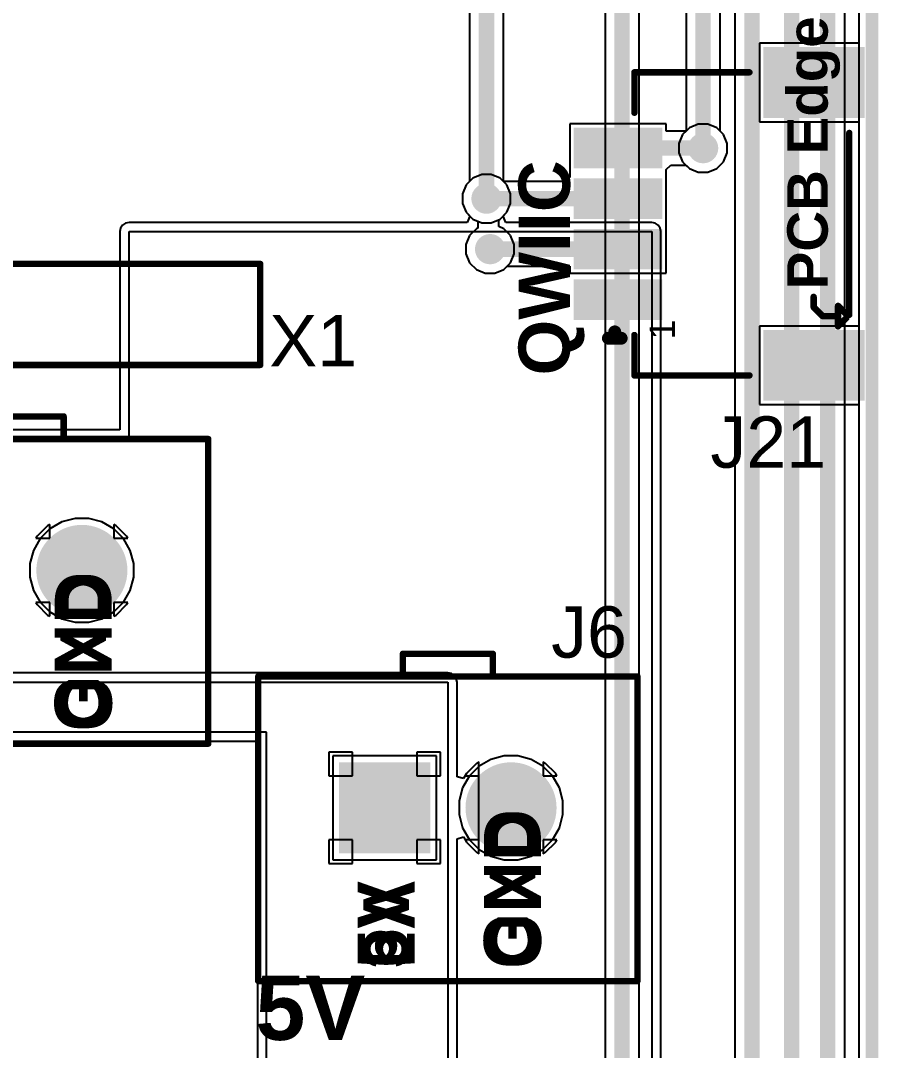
# Model space of a CAD drawing. Header units: inches. Extents: x 0 to 5376, y 0 to 5416.
# Drawn here: x 33.16 to 50.13, y 70.71 to 91.09 of the extents above; entities that cross this region are included whole.
import ezdxf

# ---------------------------------------------------------------- set-up
doc = ezdxf.new("R2010")
doc.units = ezdxf.units.IN
for name, color, linetype in [('Board Outline', 216, 'Continuous'), ('Bottom Layer', 5, 'Continuous'), ('Bottom Overlay', 54, 'Continuous'), ('Bottom Solder', 6, 'Continuous'), ('Layer 1', 16, 'Continuous'), ('Layer 2', 76, 'Continuous'), ('Mechanical 13', 56, 'Continuous'), ('Multi-Layer', 9, 'Continuous'), ('Pad Holes', 156, 'Continuous'), ('Top Layer', 1, 'Continuous'), ('Top Overlay', 2, 'Continuous'), ('Top Paste', 8, 'Continuous'), ('Top Solder', 216, 'Continuous'), ('Via Holes', 16, 'Continuous')]:
    doc.layers.add(name, color=color, linetype=linetype)
doc.styles.add('Arial', font='', dxfattribs={"height": 0.2})
doc.styles.add('Arial_Bold', font='', dxfattribs={"height": 0.2})
doc.styles.get('Arial').set_extended_font_data('Arial')
doc.styles.get('Arial_Bold').set_extended_font_data('Arial', bold=True)

msp = doc.modelspace()

# ---------------------------------------------------------------- hatches: boundary and pattern name
at = {"layer": 'Bottom Layer'}
h = msp.add_hatch(color=5, dxfattribs=at)
edge = h.paths.add_edge_path()
edge.add_arc((46.6598, 88.5698), 0.2999994, 0, 360)
h = msp.add_hatch(color=5, dxfattribs=at)
edge = h.paths.add_edge_path()
edge.add_arc((42.375201, 87.571199), 0.2999994, 0, 360)
h = msp.add_hatch(color=5, dxfattribs=at)
edge = h.paths.add_edge_path()
edge.add_arc((42.44669946, 86.57120099999999), 0.2999994, 0, 360)
h = msp.add_hatch(color=5, dxfattribs=at)
edge = h.paths.add_edge_path()
edge.add_arc((34.37159749999999, 80.2132), 0.8499983, 0, 360)
msp.add_hatch(color=5, dxfattribs=at).paths.add_polyline_path([(39.5106017, 76.3641983), (41.21059829999999, 76.3641983), (41.21059829999999, 74.66420169999999), (39.5106017, 74.66420169999999)])
h = msp.add_hatch(color=5, dxfattribs=at)
edge = h.paths.add_edge_path()
edge.add_arc((42.860595, 75.51419999999999), 0.8499983, 0, 360)
at = {"layer": 'Bottom Solder'}
h = msp.add_hatch(color=6, dxfattribs=at)
edge = h.paths.add_edge_path()
edge.add_arc((34.37159749999999, 80.2132), 0.9007983, 0, 360)
msp.add_hatch(color=6, dxfattribs=at).paths.add_polyline_path([(39.4598017, 76.4149983), (41.2613983, 76.4149983), (41.2613983, 74.6134017), (39.4598017, 74.6134017)])
h = msp.add_hatch(color=6, dxfattribs=at)
edge = h.paths.add_edge_path()
edge.add_arc((42.860595, 75.51419999999999), 0.9007983, 0, 360)
at = {"layer": 'Layer 1'}
h = msp.add_hatch(color=16, dxfattribs=at)
edge = h.paths.add_edge_path()
edge.add_arc((46.6598, 88.5698), 0.2999994, 0, 360)
h = msp.add_hatch(color=16, dxfattribs=at)
edge = h.paths.add_edge_path()
edge.add_arc((42.375201, 87.571199), 0.2999994, 0, 360)
h = msp.add_hatch(color=16, dxfattribs=at)
edge = h.paths.add_edge_path()
edge.add_arc((42.44669946, 86.57120099999999), 0.2999994, 0, 360)
h = msp.add_hatch(color=16, dxfattribs=at)
edge = h.paths.add_edge_path()
edge.add_arc((34.37159749999999, 80.2132), 0.8499983, 0, 360)
msp.add_hatch(color=16, dxfattribs=at).paths.add_polyline_path([(39.5106017, 76.3641983), (41.21059829999999, 76.3641983), (41.21059829999999, 74.66420169999999), (39.5106017, 74.66420169999999)])
h = msp.add_hatch(color=16, dxfattribs=at)
edge = h.paths.add_edge_path()
edge.add_arc((42.860595, 75.51419999999999), 0.8499983, 0, 360)
at = {"layer": 'Layer 2'}
h = msp.add_hatch(color=76, dxfattribs=at)
edge = h.paths.add_edge_path()
edge.add_arc((46.6598, 88.5698), 0.2999994, 0, 360)
h = msp.add_hatch(color=76, dxfattribs=at)
edge = h.paths.add_edge_path()
edge.add_arc((42.375201, 87.571199), 0.2999994, 0, 360)
h = msp.add_hatch(color=76, dxfattribs=at)
edge = h.paths.add_edge_path()
edge.add_arc((42.44669946, 86.57120099999999), 0.2999994, 0, 360)
h = msp.add_hatch(color=76, dxfattribs=at)
edge = h.paths.add_edge_path()
edge.add_arc((34.37159749999999, 80.2132), 0.8499983, 0, 360)
msp.add_hatch(color=76, dxfattribs=at).paths.add_polyline_path([(39.5106017, 76.3641983), (41.21059829999999, 76.3641983), (41.21059829999999, 74.66420169999999), (39.5106017, 74.66420169999999)])
h = msp.add_hatch(color=76, dxfattribs=at)
edge = h.paths.add_edge_path()
edge.add_arc((42.860595, 75.51419999999999), 0.8499983, 0, 360)
at = {"layer": 'Multi-Layer'}
h = msp.add_hatch(color=9, dxfattribs=at)
edge = h.paths.add_edge_path()
edge.add_arc((34.37159749999999, 80.2132), 0.8499983, 0, 360)
msp.add_hatch(color=9, dxfattribs=at).paths.add_polyline_path([(39.5106017, 76.3641983), (41.21059829999999, 76.3641983), (41.21059829999999, 74.66420169999999), (39.5106017, 74.66420169999999)])
h = msp.add_hatch(color=9, dxfattribs=at)
edge = h.paths.add_edge_path()
edge.add_arc((42.860595, 75.51419999999999), 0.8499983, 0, 360)
at = {"layer": 'Pad Holes'}
h = msp.add_hatch(color=7, dxfattribs=at)
edge = h.paths.add_edge_path()
edge.add_arc((34.37159749999999, 80.2132), 0.4500118, 0, 360)
h = msp.add_hatch(color=7, dxfattribs=at)
edge = h.paths.add_edge_path()
edge.add_arc((40.3606, 75.51419999999999), 0.4500118, 0, 360)
h = msp.add_hatch(color=7, dxfattribs=at)
edge = h.paths.add_edge_path()
edge.add_arc((42.860595, 75.51419999999999), 0.4500118, 0, 360)
at = {"layer": 'Top Layer'}
for points in [[(49.75129877, 90.47119955), (49.75129877, 89.27119941), (47.95129983, 89.27119941), (47.95129983, 90.47119955)], [(44.20129844, 88.27120013999999), (44.20129844, 88.87119893999999), (45.75129788, 88.87119893999999), (45.75129788, 88.27120013999999)], [(44.20129844, 87.2711996), (44.20129844, 87.8711984), (45.75129788, 87.8711984), (45.75129788, 87.2711996)], [(44.20129844, 86.2712016), (44.20129844, 86.8712004), (45.75129788, 86.8712004), (45.75129788, 86.2712016)], [(44.20129844, 85.27120106), (44.20129844, 85.87119985999999), (45.75129788, 85.87119985999999), (45.75129788, 85.27120106)], [(49.75129877, 84.87120059), (49.75129877, 83.67120045), (47.95129983, 83.67120045), (47.95129983, 84.87120059)], [(39.5106017, 76.3641983), (41.21059829999999, 76.3641983), (41.21059829999999, 74.66420169999999), (39.5106017, 74.66420169999999)]]:
    msp.add_hatch(color=1, dxfattribs=at).paths.add_polyline_path(points)
h = msp.add_hatch(color=1, dxfattribs=at)
edge = h.paths.add_edge_path()
edge.add_arc((46.6598, 88.5698), 0.2999994, 0, 360)
h = msp.add_hatch(color=1, dxfattribs=at)
edge = h.paths.add_edge_path()
edge.add_arc((42.375201, 87.571199), 0.2999994, 0, 360)
h = msp.add_hatch(color=1, dxfattribs=at)
edge = h.paths.add_edge_path()
edge.add_arc((42.44669946, 86.57120099999999), 0.2999994, 0, 360)
h = msp.add_hatch(color=1, dxfattribs=at)
edge = h.paths.add_edge_path()
edge.add_arc((34.37159749999999, 80.2132), 0.8499983, 0, 360)
h = msp.add_hatch(color=1, dxfattribs=at)
edge = h.paths.add_edge_path()
edge.add_arc((42.860595, 75.51419999999999), 0.8499983, 0, 360)
at = {"layer": 'Top Paste'}
for points in [[(49.75129877, 90.47119955), (49.75129877, 89.27119941), (47.95129983, 89.27119941), (47.95129983, 90.47119955)], [(44.20129844, 88.27120013999999), (44.20129844, 88.87119893999999), (45.75129788, 88.87119893999999), (45.75129788, 88.27120013999999)], [(44.20129844, 87.2711996), (44.20129844, 87.8711984), (45.75129788, 87.8711984), (45.75129788, 87.2711996)], [(44.20129844, 86.2712016), (44.20129844, 86.8712004), (45.75129788, 86.8712004), (45.75129788, 86.2712016)], [(44.20129844, 85.27120106), (44.20129844, 85.87119985999999), (45.75129788, 85.87119985999999), (45.75129788, 85.27120106)], [(49.75129877, 84.87120059), (49.75129877, 83.67120045), (47.95129983, 83.67120045), (47.95129983, 84.87120059)]]:
    msp.add_hatch(color=8, dxfattribs=at).paths.add_polyline_path(points)
at = {"layer": 'Top Solder'}
for points in [[(49.85289877, 90.57279954999998), (49.85289877, 89.16959940999999), (47.84969983, 89.16959940999999), (47.84969983, 90.57279954999998)], [(44.09969844, 88.16960013999999), (44.09969844, 88.97279893999999), (45.85289788, 88.97279893999999), (45.85289788, 88.16960013999999)], [(44.09969844, 87.1695996), (44.09969844, 87.9727984), (45.85289788, 87.9727984), (45.85289788, 87.1695996)], [(44.09969844, 86.1696016), (44.09969844, 86.97280039999998), (45.85289788, 86.97280039999998), (45.85289788, 86.1696016)], [(44.09969844, 85.16960105999999), (44.09969844, 85.97279986), (45.85289788, 85.97279986), (45.85289788, 85.16960105999999)], [(49.85289877, 84.97280058999999), (49.85289877, 83.56960045), (47.84969983, 83.56960045), (47.84969983, 84.97280058999999)], [(39.4598017, 76.4149983), (41.2613983, 76.4149983), (41.2613983, 74.6134017), (39.4598017, 74.6134017)]]:
    msp.add_hatch(color=216, dxfattribs=at).paths.add_polyline_path(points)
h = msp.add_hatch(color=216, dxfattribs=at)
edge = h.paths.add_edge_path()
edge.add_arc((34.37159749999999, 80.2132), 0.9007983, 0, 360)
h = msp.add_hatch(color=216, dxfattribs=at)
edge = h.paths.add_edge_path()
edge.add_arc((42.860595, 75.51419999999999), 0.9007983, 0, 360)
at = {"layer": 'Via Holes'}
h = msp.add_hatch(color=7, dxfattribs=at)
edge = h.paths.add_edge_path()
edge.add_arc((46.6598, 88.5698), 0.1499997, 0, 360)
h = msp.add_hatch(color=7, dxfattribs=at)
edge = h.paths.add_edge_path()
edge.add_arc((42.375201, 87.571199), 0.1499997, 0, 360)
h = msp.add_hatch(color=7, dxfattribs=at)
edge = h.paths.add_edge_path()
edge.add_arc((42.44669946, 86.57120099999999), 0.1499997, 0, 360)

# ---------------------------------------------------------------- linework, layer by layer
at = {"layer": 'Board Outline'}
msp.add_lwpolyline([(49.99997112, 0, 0.254, 0.254, 0), (49.99999144, 124.99999892, 0.254, 0.254, 0)], format="xyseb", dxfattribs=at)
at = {"layer": 'Bottom Layer'}
for p, q in [((49.74102828, 118.1354), (49.74101812, 56.62008234)), ((46.38914776, 88.97485888), (46.25474112, 88.84045223999999)), ((46.56476082, 89.0475994), (46.38914776, 88.97485888)), ((46.75483918, 89.0475994), (46.56476082, 89.0475994)), ((46.93045223999999, 88.97485888), (46.75483918, 89.0475994)), ((47.06485888, 88.84045223999999), (46.93045223999999, 88.97485888)), ((46.25474112, 88.84045223999999), (46.1820006, 88.66483918)), ((46.1820006, 88.66483918), (46.1820006, 88.47476082)), ((47.1375994, 88.66483918), (47.06485888, 88.84045223999999)), ((47.1375994, 88.47476082), (47.1375994, 88.66483918)), ((46.1820006, 88.47476082), (46.25474112, 88.29914776)), ((47.06485888, 88.29914776), (47.1375994, 88.47476082)), ((46.25474112, 88.29914776), (46.38914776, 88.16474111999999)), ((46.93045223999999, 88.16474111999999), (47.06485888, 88.29914776)), ((46.38914776, 88.16474111999999), (46.56476082, 88.0920006)), ((46.56476082, 88.0920006), (46.75483918, 88.0920006)), ((46.75483918, 88.0920006), (46.93045223999999, 88.16474111999999)), ((42.10454876, 87.97625788), (41.97014212, 87.84185124)), ((42.28016182, 88.04899839999999), (42.10454876, 87.97625788)), ((42.47024018, 88.04899839999999), (42.28016182, 88.04899839999999)), ((42.64585323999999, 87.97625788), (42.47024018, 88.04899839999999)), ((42.78025988, 87.84185124), (42.64585323999999, 87.97625788)), ((41.97014212, 87.84185124), (41.8974016, 87.66623818)), ((41.8974016, 87.66623818), (41.8974016, 87.47615981999999)), ((42.85300039999999, 87.66623818), (42.78025988, 87.84185124)), ((42.85300039999999, 87.47615981999999), (42.85300039999999, 87.66623818)), ((41.8974016, 87.47615981999999), (41.97014212, 87.30054676)), ((42.78025988, 87.30054676), (42.85300039999999, 87.47615981999999)), ((41.97014212, 87.30054676), (42.04360654, 87.22708234)), ((42.70679546, 87.22708234), (42.78025988, 87.30054676)), ((35.17781382, 87.04698617999999), (35.13851748, 86.98817248)), ((35.23662752, 87.08628251999998), (35.17781382, 87.04698617999999)), ((35.306, 87.10008234), (35.23662752, 87.08628251999998)), ((41.9910006, 87.10008234), (35.306, 87.10008234)), ((42.04360654, 87.22708234), (41.9910006, 87.10008234)), ((42.75940139999999, 87.10008234), (42.70679546, 87.22708234)), ((45.6438, 87.10008234), (42.75940139999999, 87.10008234)), ((45.71317248, 87.08628251999998), (45.6438, 87.10008234)), ((45.77198618, 87.04698617999999), (45.71317248, 87.08628251999998)), ((45.81128252, 86.98817248), (45.77198618, 87.04698617999999)), ((35.13851748, 86.98817248), (35.12471765999999, 86.9188)), ((35.12471765999999, 86.9188), (35.12471765999999, 82.99452794)), ((35.306, 82.8132456), (35.306, 86.9188)), ((35.306, 86.9188), (45.6438, 86.9188)), ((45.6438, 86.9188), (45.6438, 64.87159999999999)), ((45.82508233999999, 86.9188), (45.81128252, 86.98817248)), ((45.82508233999999, 64.87159999999999), (45.82508233999999, 86.9188)), ((35.12471765999999, 82.99452794), (12.7, 82.99452794)), ((12.7, 82.8132456), (35.306, 82.8132456)), ((33.97488252, 81.17095525999999), (33.74051418, 81.03564438)), ((34.23628408, 81.2409983), (33.97488252, 81.17095525999999)), ((34.50691092, 81.2409983), (34.23628408, 81.2409983)), ((34.76831248, 81.17095525999999), (34.50691092, 81.2409983)), ((35.00268081999999, 81.03564438), (34.76831248, 81.17095525999999)), ((33.74051418, 81.03564438), (33.54915312, 80.84428331999999)), ((35.19404188, 80.84428331999999), (35.00268081999999, 81.03564438)), ((33.54915312, 80.84428331999999), (33.41384224, 80.60991498)), ((35.32935276, 80.60991498), (35.19404188, 80.84428331999999)), ((33.41384224, 80.60991498), (33.3437992, 80.34851342)), ((35.3993958, 80.34851342), (35.32935276, 80.60991498)), ((33.3437992, 80.34851342), (33.3437992, 80.07788658)), ((35.3993958, 80.07788658), (35.3993958, 80.34851342)), ((33.3437992, 80.07788658), (33.41384224, 79.81648501999999)), ((35.32935276, 79.81648501999999), (35.3993958, 80.07788658)), ((33.41384224, 79.81648501999999), (33.54915312, 79.58211668)), ((35.19404188, 79.58211668), (35.32935276, 79.81648501999999)), ((33.54915312, 79.58211668), (33.74051418, 79.39075562)), ((35.00268081999999, 79.39075562), (35.19404188, 79.58211668)), ((33.74051418, 79.39075562), (33.97488252, 79.25544474)), ((34.76831248, 79.25544474), (35.00268081999999, 79.39075562)), ((33.97488252, 79.25544474), (34.23628408, 79.18540169999999)), ((34.23628408, 79.18540169999999), (34.50691092, 79.18540169999999)), ((34.50691092, 79.18540169999999), (34.76831248, 79.25544474)), ((38.0238, 77.0128), (12.7, 77.0128)), ((38.0238, 64.87159999999999), (38.0238, 77.0128)), ((12.7, 76.83151766), (37.84251766, 76.83151766)), ((37.84251766, 76.83151766), (37.84251766, 64.87159999999999)), ((41.3883983, 76.54199829999999), (39.3328017, 76.54199829999999)), ((39.3328017, 76.54199829999999), (39.3328017, 74.4864017)), ((41.3883983, 74.4864017), (41.3883983, 76.54199829999999)), ((42.46388002, 76.47195526), (42.22951167999999, 76.33664438)), ((42.72528157999999, 76.54199829999999), (42.46388002, 76.47195526)), ((42.99590842, 76.54199829999999), (42.72528157999999, 76.54199829999999)), ((43.25730998, 76.47195526), (42.99590842, 76.54199829999999)), ((43.49167832, 76.33664438), (43.25730998, 76.47195526)), ((42.22951167999999, 76.33664438), (42.03815062, 76.14528331999999)), ((43.68303938, 76.14528331999999), (43.49167832, 76.33664438)), ((42.03815062, 76.14528331999999), (41.90283974, 75.91091498)), ((43.81835026, 75.91091498), (43.68303938, 76.14528331999999)), ((41.90283974, 75.91091498), (41.8327967, 75.64951342)), ((43.8883933, 75.64951342), (43.81835026, 75.91091498)), ((41.8327967, 75.64951342), (41.8327967, 75.37888658)), ((43.8883933, 75.37888658), (43.8883933, 75.64951342)), ((41.8327967, 75.37888658), (41.90283974, 75.11748502)), ((43.81835026, 75.11748502), (43.8883933, 75.37888658)), ((41.90283974, 75.11748502), (42.03815062, 74.88311667999999)), ((43.68303938, 74.88311667999999), (43.81835026, 75.11748502)), ((42.03815062, 74.88311667999999), (42.22951167999999, 74.69175562)), ((43.49167832, 74.69175562), (43.68303938, 74.88311667999999)), ((42.22951167999999, 74.69175562), (42.46388002, 74.55644473999999)), ((43.25730998, 74.55644473999999), (43.49167832, 74.69175562)), ((39.3328017, 74.4864017), (41.3883983, 74.4864017)), ((42.46388002, 74.55644473999999), (42.72528157999999, 74.4864017)), ((42.72528157999999, 74.4864017), (42.99590842, 74.4864017)), ((42.99590842, 74.4864017), (43.25730998, 74.55644473999999))]:
    msp.add_line(p, q, dxfattribs=at)
at = {"layer": 'Layer 1'}
for p, q in [((49.74102828, 118.1354), (49.74101304, 30.32605314)), ((44.72053032, 96.86554668), (44.72053032, 61.33903912)), ((45.39386907999999, 61.33903912), (45.39386907999999, 97.00500029999999)), ((46.38914776, 88.97485888), (46.25474112, 88.84045223999999)), ((46.56476082, 89.0475994), (46.38914776, 88.97485888)), ((46.75483918, 89.0475994), (46.56476082, 89.0475994)), ((46.93045223999999, 88.97485888), (46.75483918, 89.0475994)), ((47.06485888, 88.84045223999999), (46.93045223999999, 88.97485888)), ((46.25474112, 88.84045223999999), (46.1820006, 88.66483918)), ((46.1820006, 88.66483918), (46.1820006, 88.47476082)), ((47.1375994, 88.66483918), (47.06485888, 88.84045223999999)), ((47.1375994, 88.47476082), (47.1375994, 88.66483918)), ((46.1820006, 88.47476082), (46.25474112, 88.29914776)), ((47.06485888, 88.29914776), (47.1375994, 88.47476082)), ((46.25474112, 88.29914776), (46.38914776, 88.16474111999999)), ((46.93045223999999, 88.16474111999999), (47.06485888, 88.29914776)), ((46.38914776, 88.16474111999999), (46.56476082, 88.0920006)), ((46.56476082, 88.0920006), (46.75483918, 88.0920006)), ((46.75483918, 88.0920006), (46.93045223999999, 88.16474111999999)), ((42.10454876, 87.97625788), (41.97014212, 87.84185124)), ((42.28016182, 88.04899839999999), (42.10454876, 87.97625788)), ((42.47024018, 88.04899839999999), (42.28016182, 88.04899839999999)), ((42.64585323999999, 87.97625788), (42.47024018, 88.04899839999999)), ((42.78025988, 87.84185124), (42.64585323999999, 87.97625788)), ((41.97014212, 87.84185124), (41.8974016, 87.66623818)), ((41.8974016, 87.66623818), (41.8974016, 87.47615981999999)), ((42.85300039999999, 87.66623818), (42.78025988, 87.84185124)), ((42.85300039999999, 87.47615981999999), (42.85300039999999, 87.66623818)), ((41.8974016, 87.47615981999999), (41.97014212, 87.30054676)), ((42.78025988, 87.30054676), (42.85300039999999, 87.47615981999999)), ((41.97014212, 87.30054676), (42.10454876, 87.16614012)), ((42.64585323999999, 87.16614012), (42.78025988, 87.30054676)), ((42.10454876, 87.16614012), (42.20357066, 87.1251242)), ((42.20357066, 87.1251242), (42.20357066, 86.98765939999998)), ((42.6183298, 87.1547406), (42.64585323999999, 87.16614012)), ((42.6183298, 87.0172758), (42.6183298, 87.1547406)), ((42.04164057999999, 86.84185324), (41.96890006, 86.66624017999999)), ((42.17604721999999, 86.97625987999999), (42.04164057999999, 86.84185324)), ((42.20357066, 86.98765939999998), (42.17604721999999, 86.97625987999999)), ((42.71735169999999, 86.97625987999999), (42.6183298, 87.0172758)), ((42.85175834, 86.84185324), (42.71735169999999, 86.97625987999999)), ((42.92449886, 86.66624017999999), (42.85175834, 86.84185324)), ((41.96890006, 86.66624017999999), (41.96890006, 86.47616182)), ((42.92449886, 86.47616182), (42.92449886, 86.66624017999999)), ((41.96890006, 86.47616182), (42.04164057999999, 86.30054876)), ((42.85175834, 86.30054876), (42.92449886, 86.47616182)), ((42.04164057999999, 86.30054876), (42.17604721999999, 86.16614212)), ((42.71735169999999, 86.16614212), (42.85175834, 86.30054876)), ((42.17604721999999, 86.16614212), (42.35166028, 86.09340159999999)), ((42.35166028, 86.09340159999999), (42.54173864, 86.09340159999999)), ((42.54173864, 86.09340159999999), (42.71735169999999, 86.16614212)), ((33.7365975, 81.12137191999999), (33.69372483999999, 81.09661962)), ((33.7365975, 80.84819999999999), (33.7365975, 81.12137191999999)), ((35.04947016, 81.09661962), (35.0065975, 81.12137191999999)), ((35.0065975, 81.12137191999999), (35.0065975, 80.84819999999999)), ((33.69372483999999, 81.09661962), (33.48817787999999, 80.89107265999999)), ((35.25501712, 80.89107265999999), (35.04947016, 81.09661962)), ((33.48817787999999, 80.89107265999999), (33.46342558, 80.84819999999999)), ((33.46342558, 80.84819999999999), (33.7365975, 80.84819999999999)), ((35.0065975, 80.84819999999999), (35.27976942, 80.84819999999999)), ((35.27976942, 80.84819999999999), (35.25501712, 80.89107265999999)), ((33.7365975, 79.5782), (33.46342558, 79.5782)), ((33.46342558, 79.5782), (33.48817787999999, 79.53532734)), ((33.48817787999999, 79.53532734), (33.69372483999999, 79.32978037999999)), ((33.7365975, 79.30502808), (33.7365975, 79.5782)), ((35.27976942, 79.5782), (35.0065975, 79.5782)), ((35.0065975, 79.5782), (35.0065975, 79.30502808)), ((35.04947016, 79.32978037999999), (35.25501712, 79.53532734)), ((35.25501712, 79.53532734), (35.27976942, 79.5782)), ((33.69372483999999, 79.32978037999999), (33.7365975, 79.30502808)), ((35.0065975, 79.30502808), (35.04947016, 79.32978037999999)), ((41.3883983, 76.54199829999999), (39.3328017, 76.54199829999999)), ((39.3328017, 76.54199829999999), (39.3328017, 74.4864017)), ((41.3883983, 74.4864017), (41.3883983, 76.54199829999999)), ((42.18272234, 76.39761961999999), (41.97717538, 76.19207266)), ((42.225595, 76.42237192), (42.18272234, 76.39761961999999)), ((42.225595, 76.14920000000001), (42.225595, 76.42237192)), ((43.53846765999999, 76.39761961999999), (43.495595, 76.42237192)), ((43.495595, 76.42237192), (43.495595, 76.14920000000001)), ((43.74401461999999, 76.19207266), (43.53846765999999, 76.39761961999999)), ((41.97717538, 76.19207266), (41.95242308, 76.14920000000001)), ((41.95242308, 76.14920000000001), (42.225595, 76.14920000000001)), ((43.495595, 76.14920000000001), (43.76876692, 76.14920000000001)), ((43.76876692, 76.14920000000001), (43.74401461999999, 76.19207266)), ((42.225595, 74.8792), (41.95242308, 74.8792)), ((41.95242308, 74.8792), (41.97717538, 74.83632734)), ((41.97717538, 74.83632734), (42.18272234, 74.63078037999999)), ((42.225595, 74.60602808), (42.225595, 74.8792)), ((43.76876692, 74.8792), (43.495595, 74.8792)), ((43.495595, 74.8792), (43.495595, 74.60602808)), ((43.53846765999999, 74.63078037999999), (43.74401461999999, 74.83632734)), ((43.74401461999999, 74.83632734), (43.76876692, 74.8792)), ((42.18272234, 74.63078037999999), (42.225595, 74.60602808)), ((43.495595, 74.60602808), (43.53846765999999, 74.63078037999999)), ((39.3328017, 74.4864017), (41.3883983, 74.4864017))]:
    msp.add_line(p, q, dxfattribs=at)
msp.add_lwpolyline([(45.0571997, 60.99999737999999, 0.3048, 0.3048, 0), (45.0571997, 97.00500029999999, 0.3048, 0.3048, 0)], format="xyseb", dxfattribs=at)
at = {"layer": 'Layer 2'}
for p, q in [((49.74102828, 117.6274), (49.74101304, 24.98923374)), ((49.46026938, 62.34044173999999), (49.46026938, 104.4194)), ((47.28833316, 99.81634342), (47.28833062, 63.33104174)), ((46.99646938, 88.90884174), (46.99646938, 95.9126352)), ((46.32313061999999, 95.77318158), (46.32313061999999, 88.90884174)), ((42.71187038, 87.91024073999999), (42.71187038, 93.34535306)), ((42.03853161999999, 91.41268484), (42.03853161999999, 87.91024073999999)), ((46.32313061999999, 88.90884174), (46.25474112, 88.84045223999999)), ((47.06485888, 88.84045223999999), (46.99646938, 88.90884174)), ((46.25474112, 88.84045223999999), (46.1820006, 88.66483918)), ((46.1820006, 88.66483918), (46.1820006, 88.47476082)), ((47.1375994, 88.66483918), (47.06485888, 88.84045223999999)), ((47.1375994, 88.47476082), (47.1375994, 88.66483918)), ((46.1820006, 88.47476082), (46.25474112, 88.29914776)), ((47.06485888, 88.29914776), (47.1375994, 88.47476082)), ((46.25474112, 88.29914776), (46.38914776, 88.16474111999999)), ((46.93045223999999, 88.16474111999999), (47.06485888, 88.29914776)), ((46.38914776, 88.16474111999999), (46.56476082, 88.0920006)), ((46.56476082, 88.0920006), (46.75483918, 88.0920006)), ((46.75483918, 88.0920006), (46.93045223999999, 88.16474111999999)), ((42.03853161999999, 87.91024073999999), (41.97014212, 87.84185124)), ((42.78025988, 87.84185124), (42.71187038, 87.91024073999999)), ((41.97014212, 87.84185124), (41.8974016, 87.66623818)), ((41.8974016, 87.66623818), (41.8974016, 87.47615981999999)), ((42.85300039999999, 87.66623818), (42.78025988, 87.84185124)), ((42.85300039999999, 87.47615981999999), (42.85300039999999, 87.66623818)), ((41.8974016, 87.47615981999999), (41.97014212, 87.30054676)), ((42.78025988, 87.30054676), (42.85300039999999, 87.47615981999999)), ((41.97014212, 87.30054676), (42.10454876, 87.16614012)), ((42.64585323999999, 87.16614012), (42.78025988, 87.30054676)), ((42.10454876, 87.16614012), (42.28016182, 87.0933996)), ((42.28016182, 87.0933996), (42.47024018, 87.0933996)), ((42.47024018, 87.0933996), (42.64585323999999, 87.16614012)), ((33.97488252, 81.17095525999999), (33.74051418, 81.03564438)), ((34.23628408, 81.2409983), (33.97488252, 81.17095525999999)), ((34.50691092, 81.2409983), (34.23628408, 81.2409983)), ((34.76831248, 81.17095525999999), (34.50691092, 81.2409983)), ((35.00268081999999, 81.03564438), (34.76831248, 81.17095525999999)), ((33.74051418, 81.03564438), (33.54915312, 80.84428331999999)), ((35.19404188, 80.84428331999999), (35.00268081999999, 81.03564438)), ((33.54915312, 80.84428331999999), (33.41384224, 80.60991498)), ((35.32935276, 80.60991498), (35.19404188, 80.84428331999999)), ((33.41384224, 80.60991498), (33.3437992, 80.34851342)), ((35.3993958, 80.34851342), (35.32935276, 80.60991498)), ((33.3437992, 80.34851342), (33.3437992, 80.07788658)), ((35.3993958, 80.07788658), (35.3993958, 80.34851342)), ((33.3437992, 80.07788658), (33.41384224, 79.81648501999999)), ((35.32935276, 79.81648501999999), (35.3993958, 80.07788658)), ((33.41384224, 79.81648501999999), (33.54915312, 79.58211668)), ((35.19404188, 79.58211668), (35.32935276, 79.81648501999999)), ((33.54915312, 79.58211668), (33.74051418, 79.39075562)), ((35.00268081999999, 79.39075562), (35.19404188, 79.58211668)), ((33.74051418, 79.39075562), (33.97488252, 79.25544474)), ((34.76831248, 79.25544474), (35.00268081999999, 79.39075562)), ((33.97488252, 79.25544474), (34.23628408, 79.18540169999999)), ((34.23628408, 79.18540169999999), (34.50691092, 79.18540169999999)), ((34.50691092, 79.18540169999999), (34.76831248, 79.25544474)), ((41.3883983, 76.54199829999999), (39.3328017, 76.54199829999999)), ((39.3328017, 76.54199829999999), (39.3328017, 74.4864017)), ((41.3883983, 74.4864017), (41.3883983, 76.54199829999999)), ((42.46388002, 76.47195526), (42.22951167999999, 76.33664438)), ((42.72528157999999, 76.54199829999999), (42.46388002, 76.47195526)), ((42.99590842, 76.54199829999999), (42.72528157999999, 76.54199829999999)), ((43.25730998, 76.47195526), (42.99590842, 76.54199829999999)), ((43.49167832, 76.33664438), (43.25730998, 76.47195526)), ((42.22951167999999, 76.33664438), (42.03815062, 76.14528331999999)), ((43.68303938, 76.14528331999999), (43.49167832, 76.33664438)), ((42.03815062, 76.14528331999999), (41.90283974, 75.91091498)), ((43.81835026, 75.91091498), (43.68303938, 76.14528331999999)), ((41.90283974, 75.91091498), (41.8327967, 75.64951342)), ((43.8883933, 75.64951342), (43.81835026, 75.91091498)), ((41.8327967, 75.64951342), (41.8327967, 75.37888658)), ((43.8883933, 75.37888658), (43.8883933, 75.64951342)), ((41.8327967, 75.37888658), (41.90283974, 75.11748502)), ((43.81835026, 75.11748502), (43.8883933, 75.37888658)), ((41.90283974, 75.11748502), (42.03815062, 74.88311667999999)), ((43.68303938, 74.88311667999999), (43.81835026, 75.11748502)), ((42.03815062, 74.88311667999999), (42.22951167999999, 74.69175562)), ((43.49167832, 74.69175562), (43.68303938, 74.88311667999999)), ((42.22951167999999, 74.69175562), (42.46388002, 74.55644473999999)), ((43.25730998, 74.55644473999999), (43.49167832, 74.69175562)), ((39.3328017, 74.4864017), (41.3883983, 74.4864017)), ((42.46388002, 74.55644473999999), (42.72528157999999, 74.4864017)), ((42.72528157999999, 74.4864017), (42.99590842, 74.4864017)), ((42.99590842, 74.4864017), (43.25730998, 74.55644473999999))]:
    msp.add_line(p, q, dxfattribs=at)
for points in [[(49.1236, 62.00139999999999, 0.3048, 0.3048, 0), (49.1236, 104.4194, 0.3048, 0.3048, 0)], [(47.625, 62.992, 0.3048, 0.3048, 0), (47.62500254, 104.39399746, 0.3048, 0.3048, 0)], [(48.4124, 63.9826, 0.3048, 0.3048, 0), (48.4124, 104.3432, 0.3048, 0.3048, 0)], [(46.6598, 88.5698, 0.3048, 0.3048, 0), (46.6598, 95.9126352, 0.3048, 0.3048, 0)], [(42.375201, 87.571199, 0.3048, 0.3048, 0), (42.375201, 93.2891581, 0.3048, 0.3048, 0)]]:
    msp.add_lwpolyline(points, format="xyseb", dxfattribs=at)
for points in [[(46.5836, 88.5698, 0.1524, 0.1524, 1), (46.736, 88.5698, 0.1524, 0.1524, 1)], [(42.299001, 87.571199, 0.1524, 0.1524, 1), (42.451401, 87.571199, 0.1524, 0.1524, 1)]]:
    msp.add_lwpolyline(points, format="xyseb", close=True, dxfattribs=at)
at = {"layer": 'Mechanical 13'}
for points in [[(48.84609738, 85.42389824, 0.127, 0.127, 0), (48.84609738, 85.62709824, 0.127, 0.127, 0)], [(48.84609738, 85.42389824, 0.127, 0.127, 0), (49.02389738, 85.24609824, 0.127, 0.127, 0)], [(49.32869738, 85.24609824, 0.127, 0.127, 0), (49.32869738, 85.44929823999999, 0.127, 0.127, 0)], [(49.32869738, 85.44929823999999, 0.127, 0.127, 0), (49.49189746, 85.28609816, 0.127, 0.127, 0)], [(49.02389738, 85.24609824, 0.127, 0.127, 0), (49.32869738, 85.24609824, 0.127, 0.127, 0)], [(49.32869738, 85.04289824, 0.127, 0.127, 0), (49.32869738, 85.24609824, 0.127, 0.127, 0)], [(49.32869738, 85.04289824, 0.127, 0.127, 0), (49.49189746, 85.20609832, 0.127, 0.127, 0)]]:
    msp.add_lwpolyline(points, format="xyseb", dxfattribs=at)
for points in [[(48.81434737999999, 85.62709824, 0.0635, 0.0635, 1), (48.87784738, 85.62709824, 0.0635, 0.0635, 1)], [(48.81434737999999, 85.42389824, 0.0635, 0.0635, 1), (48.87784738, 85.42389824, 0.0635, 0.0635, 1)], [(48.81434737999999, 85.42389824, 0.0635, 0.0635, 1), (48.87784738, 85.42389824, 0.0635, 0.0635, 1)], [(49.29694738, 85.44929823999999, 0.0635, 0.0635, 1), (49.36044738, 85.44929823999999, 0.0635, 0.0635, 1)], [(49.29694738, 85.44929823999999, 0.0635, 0.0635, 1), (49.36044738, 85.44929823999999, 0.0635, 0.0635, 1)], [(48.99214738, 85.24609824, 0.0635, 0.0635, 1), (49.05564738, 85.24609824, 0.0635, 0.0635, 1)], [(48.99214738, 85.24609824, 0.0635, 0.0635, 1), (49.05564738, 85.24609824, 0.0635, 0.0635, 1)], [(49.29694738, 85.24609824, 0.0635, 0.0635, 1), (49.36044738, 85.24609824, 0.0635, 0.0635, 1)], [(49.29694738, 85.24609824, 0.0635, 0.0635, 1), (49.36044738, 85.24609824, 0.0635, 0.0635, 1)], [(49.29694738, 85.24609824, 0.0635, 0.0635, 1), (49.36044738, 85.24609824, 0.0635, 0.0635, 1)], [(49.46014746, 85.28609816, 0.0635, 0.0635, 1), (49.52364746, 85.28609816, 0.0635, 0.0635, 1)], [(49.46014746, 85.20609832, 0.0635, 0.0635, 1), (49.52364746, 85.20609832, 0.0635, 0.0635, 1)], [(49.29694738, 85.04289824, 0.0635, 0.0635, 1), (49.36044738, 85.04289824, 0.0635, 0.0635, 1)], [(49.29694738, 85.04289824, 0.0635, 0.0635, 1), (49.36044738, 85.04289824, 0.0635, 0.0635, 1)]]:
    msp.add_lwpolyline(points, format="xyseb", close=True, dxfattribs=at)
at = {"layer": 'Top Layer'}
for p, q in [((49.74102319999999, 91.28823754), (49.74102319999999, 90.64899828)), ((49.74102319999999, 90.64899828), (47.7735011, 90.64899828)), ((47.7735011, 90.64899828), (47.7735011, 89.09340067999999)), ((47.7735011, 89.09340067999999), (49.74102319999999, 89.09340067999999)), ((49.74102319999999, 89.09340067999999), (49.74102066, 85.04899932)), ((45.92909787999999, 89.04899893999999), (44.02349844, 89.04899893999999)), ((44.02349844, 89.04899893999999), (44.02349844, 88.17600094)), ((45.92909787999999, 88.90786892), (45.92909787999999, 89.04899893999999)), ((46.3221578, 88.90786892), (45.92909787999999, 88.90786892)), ((46.38914776, 88.97485888), (46.3221578, 88.90786892)), ((46.56476082, 89.0475994), (46.38914776, 88.97485888)), ((46.75483918, 89.0475994), (46.56476082, 89.0475994)), ((46.93045223999999, 88.97485888), (46.75483918, 89.0475994)), ((47.06485888, 88.84045223999999), (46.93045223999999, 88.97485888)), ((47.1375994, 88.66483918), (47.06485888, 88.84045223999999)), ((47.1375994, 88.47476082), (47.1375994, 88.66483918)), ((47.06485888, 88.29914776), (47.1375994, 88.47476082)), ((46.93045223999999, 88.16474111999999), (47.06485888, 88.29914776)), ((44.02349844, 88.17600094), (44.02349589999999, 88.09340014)), ((44.02349589999999, 88.09340014), (44.02349844, 87.99767262)), ((45.92909787999999, 88.14472591999998), (46.01890211999999, 88.23453015999999)), ((45.92910042, 88.04899839999999), (45.92909787999999, 88.14472591999998)), ((46.01890211999999, 88.23453015999999), (46.31935872, 88.23453015999999)), ((46.31935872, 88.23453015999999), (46.38914776, 88.16474111999999)), ((46.38914776, 88.16474111999999), (46.56476082, 88.0920006)), ((46.56476082, 88.0920006), (46.75483918, 88.0920006)), ((46.75483918, 88.0920006), (46.93045223999999, 88.16474111999999)), ((42.10454876, 87.97625788), (41.97014212, 87.84185124)), ((42.28016182, 88.04899839999999), (42.10454876, 87.97625788)), ((42.47024018, 88.04899839999999), (42.28016182, 88.04899839999999)), ((42.64585323999999, 87.97625788), (42.47024018, 88.04899839999999)), ((42.71424274, 87.90786838), (42.64585323999999, 87.97625788)), ((43.9336942, 87.90786838), (42.71424274, 87.90786838)), ((44.02349844, 87.99767262), (43.9336942, 87.90786838)), ((45.92909787999999, 87.9663976), (45.92910042, 88.04899839999999)), ((45.92909787999999, 87.17600294), (45.92909787999999, 87.9663976)), ((41.97014212, 87.84185124), (41.8974016, 87.66623818)), ((41.8974016, 87.66623818), (41.8974016, 87.47615981999999)), ((41.8974016, 87.47615981999999), (41.97014212, 87.30054676)), ((41.97014212, 87.30054676), (42.10454876, 87.16614012)), ((42.10454876, 87.16614012), (42.20357066, 87.1251242)), ((42.20357066, 87.1251242), (42.20357066, 86.98765939999998)), ((45.92910042, 87.0490004), (45.92909787999999, 87.17600294)), ((45.92909787999999, 86.96639705999999), (45.92910042, 87.0490004)), ((42.04164057999999, 86.84185324), (41.96890006, 86.66624017999999)), ((42.17604721999999, 86.97625987999999), (42.04164057999999, 86.84185324)), ((42.20357066, 86.98765939999998), (42.17604721999999, 86.97625987999999)), ((45.92909787999999, 86.09340159999999), (45.92909787999999, 86.96639705999999)), ((41.96890006, 86.66624017999999), (41.96890006, 86.47616182)), ((41.96890006, 86.47616182), (42.04164057999999, 86.30054876)), ((42.04164057999999, 86.30054876), (42.17604721999999, 86.16614212)), ((42.71735169999999, 86.16614212), (42.7857412, 86.23453162)), ((42.7857412, 86.23453162), (44.02349844, 86.23453162)), ((44.02349844, 86.23453162), (44.02349844, 86.09340159999999)), ((42.17604721999999, 86.16614212), (42.35166028, 86.09340159999999)), ((42.35166028, 86.09340159999999), (42.54173864, 86.09340159999999)), ((42.54173864, 86.09340159999999), (42.71735169999999, 86.16614212)), ((44.02349844, 86.09340159999999), (45.92909787999999, 86.09340159999999)), ((49.74102066, 85.04899932), (47.7735011, 85.04899932)), ((47.7735011, 85.04899932), (47.7735011, 83.49340172)), ((47.7735011, 83.49340172), (49.74102066, 83.49340172)), ((49.74102066, 83.49340172), (49.74101304, 35.77509989999999)), ((33.7365975, 81.12137191999999), (33.69372483999999, 81.09661962)), ((33.7365975, 80.84819999999999), (33.7365975, 81.12137191999999)), ((35.04947016, 81.09661962), (35.0065975, 81.12137191999999)), ((35.0065975, 81.12137191999999), (35.0065975, 80.84819999999999)), ((33.69372483999999, 81.09661962), (33.48817787999999, 80.89107265999999)), ((35.25501712, 80.89107265999999), (35.04947016, 81.09661962)), ((33.48817787999999, 80.89107265999999), (33.46342558, 80.84819999999999)), ((33.46342558, 80.84819999999999), (33.7365975, 80.84819999999999)), ((35.0065975, 80.84819999999999), (35.27976942, 80.84819999999999)), ((35.27976942, 80.84819999999999), (35.25501712, 80.89107265999999)), ((33.7365975, 79.5782), (33.46342558, 79.5782)), ((33.46342558, 79.5782), (33.48817787999999, 79.53532734)), ((33.48817787999999, 79.53532734), (33.69372483999999, 79.32978037999999)), ((33.7365975, 79.30502808), (33.7365975, 79.5782)), ((35.27976942, 79.5782), (35.0065975, 79.5782)), ((35.0065975, 79.5782), (35.0065975, 79.30502808)), ((35.04947016, 79.32978037999999), (35.25501712, 79.53532734)), ((35.25501712, 79.53532734), (35.27976942, 79.5782)), ((33.69372483999999, 79.32978037999999), (33.7365975, 79.30502808)), ((35.0065975, 79.30502808), (35.04947016, 79.32978037999999)), ((41.6105848, 78.18468234), (26.21628234, 78.18468234)), ((41.67995728, 78.17088251999999), (41.6105848, 78.18468234)), ((41.73877098, 78.13158618), (41.67995728, 78.17088251999999)), ((41.77806732, 78.07277248), (41.73877098, 78.13158618)), ((41.79186714, 78.0034), (41.77806732, 78.07277248)), ((26.035, 78.0034), (41.6105848, 78.0034)), ((41.6105848, 78.0034), (41.6105848, 63.0428)), ((41.79186714, 76.12511063999999), (41.79186714, 78.0034)), ((39.7256, 76.6181983), (39.2566017, 76.6181983)), ((39.2566017, 76.6181983), (39.2566017, 76.14920000000001)), ((39.7256, 76.14920000000001), (39.7256, 76.6181983)), ((41.4645983, 76.6181983), (40.9956, 76.6181983)), ((40.9956, 76.6181983), (40.9956, 76.14920000000001)), ((41.4645983, 76.14920000000001), (41.4645983, 76.6181983)), ((42.18272234, 76.39761961999999), (41.97717538, 76.19207266)), ((42.225595, 76.42237192), (42.18272234, 76.39761961999999)), ((42.225595, 75.51419999999999), (42.225595, 76.42237192)), ((43.53846765999999, 76.39761961999999), (43.495595, 76.42237192)), ((43.495595, 76.42237192), (43.495595, 76.14920000000001)), ((43.74401461999999, 76.19207266), (43.53846765999999, 76.39761961999999)), ((39.2566017, 76.14920000000001), (39.7256, 76.14920000000001)), ((40.9956, 76.14920000000001), (41.4645983, 76.14920000000001)), ((41.91886714, 76.09107972), (41.79186714, 76.12511063999999)), ((41.97717538, 76.19207266), (41.91886714, 76.09107972)), ((43.495595, 76.14920000000001), (43.76876692, 76.14920000000001)), ((43.76876692, 76.14920000000001), (43.74401461999999, 76.19207266)), ((42.225595, 74.60602808), (42.225595, 75.51419999999999)), ((39.7256, 74.8792), (39.2566017, 74.8792)), ((39.2566017, 74.8792), (39.2566017, 74.4102017)), ((39.7256, 74.4102017), (39.7256, 74.8792)), ((41.4645983, 74.8792), (40.9956, 74.8792)), ((40.9956, 74.8792), (40.9956, 74.4102017)), ((41.4645983, 74.4102017), (41.4645983, 74.8792)), ((41.79186714, 74.90328935999999), (41.91886714, 74.93732028)), ((41.79186714, 63.0428), (41.79186714, 74.90328935999999)), ((41.91886714, 74.93732028), (41.97717538, 74.83632734)), ((41.97717538, 74.83632734), (42.18272234, 74.63078037999999)), ((43.76876692, 74.8792), (43.495595, 74.8792)), ((43.495595, 74.8792), (43.495595, 74.60602808)), ((43.53846765999999, 74.63078037999999), (43.74401461999999, 74.83632734)), ((43.74401461999999, 74.83632734), (43.76876692, 74.8792)), ((42.18272234, 74.63078037999999), (42.225595, 74.60602808)), ((43.495595, 74.60602808), (43.53846765999999, 74.63078037999999)), ((39.2566017, 74.4102017), (39.7256, 74.4102017)), ((40.9956, 74.4102017), (41.4645983, 74.4102017))]:
    msp.add_line(p, q, dxfattribs=at)
for points in [[(45.12869816, 88.57119954, 0.3048, 0.3048, 0), (46.65840046, 88.57119954, 0.3048, 0.3048, 0)], [(46.65840046, 88.57119954, 0.3048, 0.3048, 0), (46.6598, 88.5698, 0.3048, 0.3048, 0)], [(42.375201, 87.571199, 0.3048, 0.3048, 0), (45.12869816, 87.571199, 0.3048, 0.3048, 0)], [(42.44669946, 86.57120099999999, 0.3048, 0.3048, 0), (45.20019662, 86.57120099999999, 0.3048, 0.3048, 0)]]:
    msp.add_lwpolyline(points, format="xyseb", dxfattribs=at)
for points in [[(45.05249816, 88.57119954, 0.1524, 0.1524, 1), (45.20489816, 88.57119954, 0.1524, 0.1524, 1)], [(46.58220046, 88.57119954, 0.1524, 0.1524, 1), (46.73460046, 88.57119954, 0.1524, 0.1524, 1)], [(46.58220046, 88.57119954, 0.1524, 0.1524, 1), (46.73460046, 88.57119954, 0.1524, 0.1524, 1)], [(46.5836, 88.5698, 0.1524, 0.1524, 1), (46.736, 88.5698, 0.1524, 0.1524, 1)], [(42.299001, 87.571199, 0.1524, 0.1524, 1), (42.451401, 87.571199, 0.1524, 0.1524, 1)], [(45.05249816, 87.571199, 0.1524, 0.1524, 1), (45.20489816, 87.571199, 0.1524, 0.1524, 1)], [(42.37049946, 86.57120099999999, 0.1524, 0.1524, 1), (42.52289946, 86.57120099999999, 0.1524, 0.1524, 1)], [(45.12399661999999, 86.57120099999999, 0.1524, 0.1524, 1), (45.27639661999999, 86.57120099999999, 0.1524, 0.1524, 1)]]:
    msp.add_lwpolyline(points, format="xyseb", close=True, dxfattribs=at)
at = {"layer": 'Top Overlay'}
for points in [[(45.30129878, 89.27120067999999, 0.127, 0.127, 0), (45.30129878, 90.07119908, 0.127, 0.127, 0)], [(45.30129878, 90.07119908, 0.127, 0.127, 0), (47.57629804, 90.07119908, 0.127, 0.127, 0)], [(49.55129789999999, 85.27120106, 0.127, 0.127, 0), (49.55129789999999, 88.87119893999999, 0.127, 0.127, 0)], [(31.79939538, 86.2790248, 0.127, 0.127, 0), (37.89943398, 86.2790248, 0.127, 0.127, 0)], [(37.89943398, 84.27902879999999, 0.127, 0.127, 0), (37.89943398, 86.2790248, 0.127, 0.127, 0)], [(44.78579816, 84.80769932, 0.254, 0.254, 0), (44.91279815999999, 84.93469932, 0.254, 0.254, 0)], [(44.91279815999999, 84.93469932, 0.254, 0.254, 0), (45.03979816, 84.80769932, 0.254, 0.254, 0)], [(44.78579816, 84.80769932, 0.254, 0.254, 0), (45.03979816, 84.80769932, 0.254, 0.254, 0)], [(45.30129878, 84.07120092, 0.127, 0.127, 0), (45.30129878, 84.87119931999999, 0.127, 0.127, 0)], [(31.79939538, 84.27902879999999, 0.127, 0.127, 0), (37.89943398, 84.27902879999999, 0.127, 0.127, 0)], [(45.30129878, 84.07120092, 0.127, 0.127, 0), (47.57629804, 84.07120092, 0.127, 0.127, 0)], [(32.2325873, 83.2613016, 0.127, 0.127, 0), (34.0105873, 83.2613016, 0.127, 0.127, 0)], [(34.0105873, 82.8803016, 0.127, 0.127, 0), (34.0105873, 83.2613016, 0.127, 0.127, 0)], [(29.3715313, 82.8132456, 0.127, 0.127, 0), (36.8716433, 82.8132456, 0.127, 0.127, 0)], [(36.8716433, 76.7842, 0.127, 0.127, 0), (36.8716433, 82.8132456, 0.127, 0.127, 0)], [(40.7215848, 78.5623016, 0.127, 0.127, 0), (42.49958479999999, 78.5623016, 0.127, 0.127, 0)], [(40.7215848, 78.1813016, 0.127, 0.127, 0), (40.7215848, 78.5623016, 0.127, 0.127, 0)], [(42.49958479999999, 78.1813016, 0.127, 0.127, 0), (42.49958479999999, 78.5623016, 0.127, 0.127, 0)], [(37.8605288, 72.0852, 0.127, 0.127, 0), (37.8605288, 78.11424559999999, 0.127, 0.127, 0)], [(37.8605288, 78.11424559999999, 0.127, 0.127, 0), (45.3606408, 78.11424559999999, 0.127, 0.127, 0)], [(45.3606408, 72.0852, 0.127, 0.127, 0), (45.3606408, 78.11424559999999, 0.127, 0.127, 0)], [(29.3715313, 76.7842, 0.127, 0.127, 0), (36.8716433, 76.7842, 0.127, 0.127, 0)], [(37.8605288, 72.0852, 0.127, 0.127, 0), (45.3606408, 72.0852, 0.127, 0.127, 0)]]:
    msp.add_lwpolyline(points, format="xyseb", dxfattribs=at)
for points in [[(45.26954877999999, 90.07119908, 0.0635, 0.0635, 1), (45.33304877999999, 90.07119908, 0.0635, 0.0635, 1)], [(45.26954877999999, 90.07119908, 0.0635, 0.0635, 1), (45.33304877999999, 90.07119908, 0.0635, 0.0635, 1)], [(47.54454804, 90.07119908, 0.0635, 0.0635, 1), (47.60804804, 90.07119908, 0.0635, 0.0635, 1)], [(45.26954877999999, 89.27120067999999, 0.0635, 0.0635, 1), (45.33304877999999, 89.27120067999999, 0.0635, 0.0635, 1)], [(49.5195479, 88.87119893999999, 0.0635, 0.0635, 1), (49.5830479, 88.87119893999999, 0.0635, 0.0635, 1)], [(37.86768398, 86.2790248, 0.0635, 0.0635, 1), (37.93118397999999, 86.2790248, 0.0635, 0.0635, 1)], [(37.86768398, 86.2790248, 0.0635, 0.0635, 1), (37.93118397999999, 86.2790248, 0.0635, 0.0635, 1)], [(49.5195479, 85.27120106, 0.0635, 0.0635, 1), (49.5830479, 85.27120106, 0.0635, 0.0635, 1)], [(44.84929816, 84.93469932, 0.127, 0.127, 1), (44.97629816, 84.93469932, 0.127, 0.127, 1)], [(44.84929816, 84.93469932, 0.127, 0.127, 1), (44.97629816, 84.93469932, 0.127, 0.127, 1)], [(44.72229816, 84.80769932, 0.127, 0.127, 1), (44.84929816, 84.80769932, 0.127, 0.127, 1)], [(44.72229816, 84.80769932, 0.127, 0.127, 1), (44.84929816, 84.80769932, 0.127, 0.127, 1)], [(44.97629816, 84.80769932, 0.127, 0.127, 1), (45.10329815999999, 84.80769932, 0.127, 0.127, 1)], [(44.97629816, 84.80769932, 0.127, 0.127, 1), (45.10329815999999, 84.80769932, 0.127, 0.127, 1)], [(45.26954877999999, 84.87119931999999, 0.0635, 0.0635, 1), (45.33304877999999, 84.87119931999999, 0.0635, 0.0635, 1)], [(37.86768398, 84.27902879999999, 0.0635, 0.0635, 1), (37.93118397999999, 84.27902879999999, 0.0635, 0.0635, 1)], [(37.86768398, 84.27902879999999, 0.0635, 0.0635, 1), (37.93118397999999, 84.27902879999999, 0.0635, 0.0635, 1)], [(45.26954877999999, 84.07120092, 0.0635, 0.0635, 1), (45.33304877999999, 84.07120092, 0.0635, 0.0635, 1)], [(45.26954877999999, 84.07120092, 0.0635, 0.0635, 1), (45.33304877999999, 84.07120092, 0.0635, 0.0635, 1)], [(47.54454804, 84.07120092, 0.0635, 0.0635, 1), (47.60804804, 84.07120092, 0.0635, 0.0635, 1)], [(33.9788373, 83.2613016, 0.0635, 0.0635, 1), (34.0423373, 83.2613016, 0.0635, 0.0635, 1)], [(33.9788373, 83.2613016, 0.0635, 0.0635, 1), (34.0423373, 83.2613016, 0.0635, 0.0635, 1)], [(33.9788373, 82.8803016, 0.0635, 0.0635, 1), (34.0423373, 82.8803016, 0.0635, 0.0635, 1)], [(36.8398933, 82.8132456, 0.0635, 0.0635, 1), (36.9033933, 82.8132456, 0.0635, 0.0635, 1)], [(36.8398933, 82.8132456, 0.0635, 0.0635, 1), (36.9033933, 82.8132456, 0.0635, 0.0635, 1)], [(40.6898348, 78.5623016, 0.0635, 0.0635, 1), (40.7533348, 78.5623016, 0.0635, 0.0635, 1)], [(40.6898348, 78.5623016, 0.0635, 0.0635, 1), (40.7533348, 78.5623016, 0.0635, 0.0635, 1)], [(42.4678348, 78.5623016, 0.0635, 0.0635, 1), (42.5313348, 78.5623016, 0.0635, 0.0635, 1)], [(42.4678348, 78.5623016, 0.0635, 0.0635, 1), (42.5313348, 78.5623016, 0.0635, 0.0635, 1)], [(37.8287788, 78.11424559999999, 0.0635, 0.0635, 1), (37.8922788, 78.11424559999999, 0.0635, 0.0635, 1)], [(37.8287788, 78.11424559999999, 0.0635, 0.0635, 1), (37.8922788, 78.11424559999999, 0.0635, 0.0635, 1)], [(40.6898348, 78.1813016, 0.0635, 0.0635, 1), (40.7533348, 78.1813016, 0.0635, 0.0635, 1)], [(42.4678348, 78.1813016, 0.0635, 0.0635, 1), (42.5313348, 78.1813016, 0.0635, 0.0635, 1)], [(45.3288908, 78.11424559999999, 0.0635, 0.0635, 1), (45.39239079999999, 78.11424559999999, 0.0635, 0.0635, 1)], [(45.3288908, 78.11424559999999, 0.0635, 0.0635, 1), (45.39239079999999, 78.11424559999999, 0.0635, 0.0635, 1)], [(36.8398933, 76.7842, 0.0635, 0.0635, 1), (36.9033933, 76.7842, 0.0635, 0.0635, 1)], [(36.8398933, 76.7842, 0.0635, 0.0635, 1), (36.9033933, 76.7842, 0.0635, 0.0635, 1)], [(37.8287788, 72.0852, 0.0635, 0.0635, 1), (37.8922788, 72.0852, 0.0635, 0.0635, 1)], [(37.8287788, 72.0852, 0.0635, 0.0635, 1), (37.8922788, 72.0852, 0.0635, 0.0635, 1)], [(45.3288908, 72.0852, 0.0635, 0.0635, 1), (45.39239079999999, 72.0852, 0.0635, 0.0635, 1)], [(45.3288908, 72.0852, 0.0635, 0.0635, 1), (45.39239079999999, 72.0852, 0.0635, 0.0635, 1)]]:
    msp.add_lwpolyline(points, format="xyseb", close=True, dxfattribs=at)

# ---------------------------------------------------------------- texts
at = {"layer": 'Bottom Overlay', "style": 'Arial_Bold', "text_generation_flag": 2}
for s, p in [('GND', (33.94713302, 77.03030568)), ('GND', (42.43613306, 72.33130314)), ('5V', (39.93613806, 72.33130314))]:
    msp.add_text(s, height=1.016, rotation=270, dxfattribs=at).set_placement(p)
at = {"layer": 'Mechanical 13', "style": 'Arial_Bold'}
msp.add_text('PCB Edge', height=0.8000009399999999, rotation=90, dxfattribs=at).set_placement((49.1246287, 85.77628768))
at = {"layer": 'Top Overlay'}
for s, height, style, p in [('QWIIC', 1.016, 'Arial_Bold', (44.02500212, 84.07122632)), ('1', 0.499999, 'Arial', (46.101, 84.7852)), ('GND', 1.016, 'Arial_Bold', (34.850959, 77.03030568)), ('GND', 1.016, 'Arial_Bold', (43.3399565, 72.33130568)), ('5V', 1.016, 'Arial_Bold', (40.8399615, 72.33130568))]:
    msp.add_text(s, height=height, rotation=90, dxfattribs=dict(at, style=style)).set_placement(p)
for s, height, style, p in [('X1', 1.016, 'Arial', (38.08048518, 84.2519651)), ('J21', 1.016, 'Arial', (46.80417105999999, 82.2453651)), ('J6', 1.016, 'Arial', (43.6544085, 78.4861651)), ('5V', 1.27, 'Arial_Bold', (37.805995, 70.91927396))]:
    msp.add_text(s, height=height, dxfattribs=dict(at, style=style)).set_placement(p)

doc.saveas('drawing.dxf')
